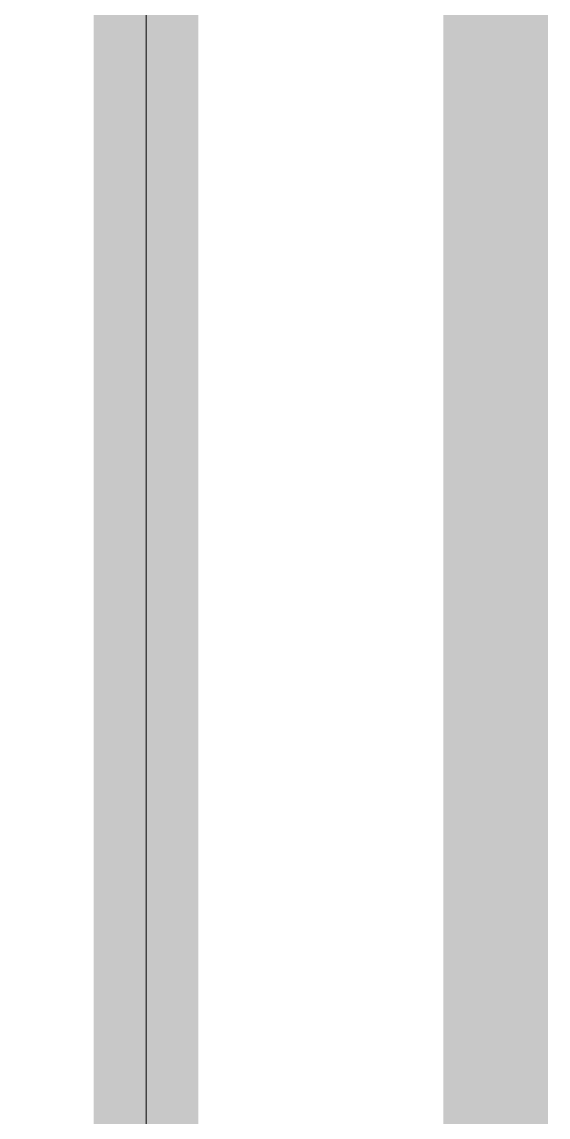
# Model space of a CAD drawing. Header units: metres. Extents: x 8 to 2416, y -346 to 476.
# Drawn here: x 133.8816 to 134.0321, y -224.9279 to -224.6145 of the extents above; entities that cross this region are included whole.
import ezdxf

# ---------------------------------------------------------------- set-up
doc = ezdxf.new("R2010")
doc.units = ezdxf.units.M
doc.linetypes.add('0', pattern=[0])
doc.layers.get('0').update_dxf_attribs({"color": 250, "linetype": '0', "lineweight": 20})
doc.layers.add('A-WALL', color=250, linetype='Continuous', lineweight=20)
doc.layers.add('baños', color=140, linetype='Continuous', lineweight=0)
doc.layers.add('REVESTIMIENTO EXTERIOR', color=7, linetype='Continuous', lineweight=5, true_color=0xffdebd)

# ---------------------------------------------------------------- blocks, each defined once
blk = doc.blocks.new('PL BASE 1N NASAS 09')
at = {"layer": 'A-WALL'}
blk.add_line((-107.88107, -37.58972), (-107.88107, -38.95972), dxfattribs=at)
blk = doc.blocks.new('PL MUEBLES 1N NASAS 09')
at = {"layer": 'baños'}
blk.add_blockref('PL BASE 1N NASAS 09', (162.26154, 88.20329), dxfattribs=at)

msp = doc.modelspace()

# ---------------------------------------------------------------- linework, layer by layer
at = {"layer": 'REVESTIMIENTO EXTERIOR', "color": 30, "true_color": 0xf8991e, "const_width": 0.03}
msp.add_lwpolyline([(133.91707, -223.98564), (133.91707, -225.29564, -0.198912), (133.89656, -225.34514, -0.198912)], format="xyb", dxfattribs=at)
msp.add_lwpolyline([(133.91707, -224.41564), (134.01707, -224.41564), (134.01707, -225.01564), (133.91707, -225.01564)], dxfattribs=at)

# ---------------------------------------------------------------- block references
msp.add_blockref('PL MUEBLES 1N NASAS 09', (79.53659, -274.56922))

doc.saveas('drawing.dxf')
